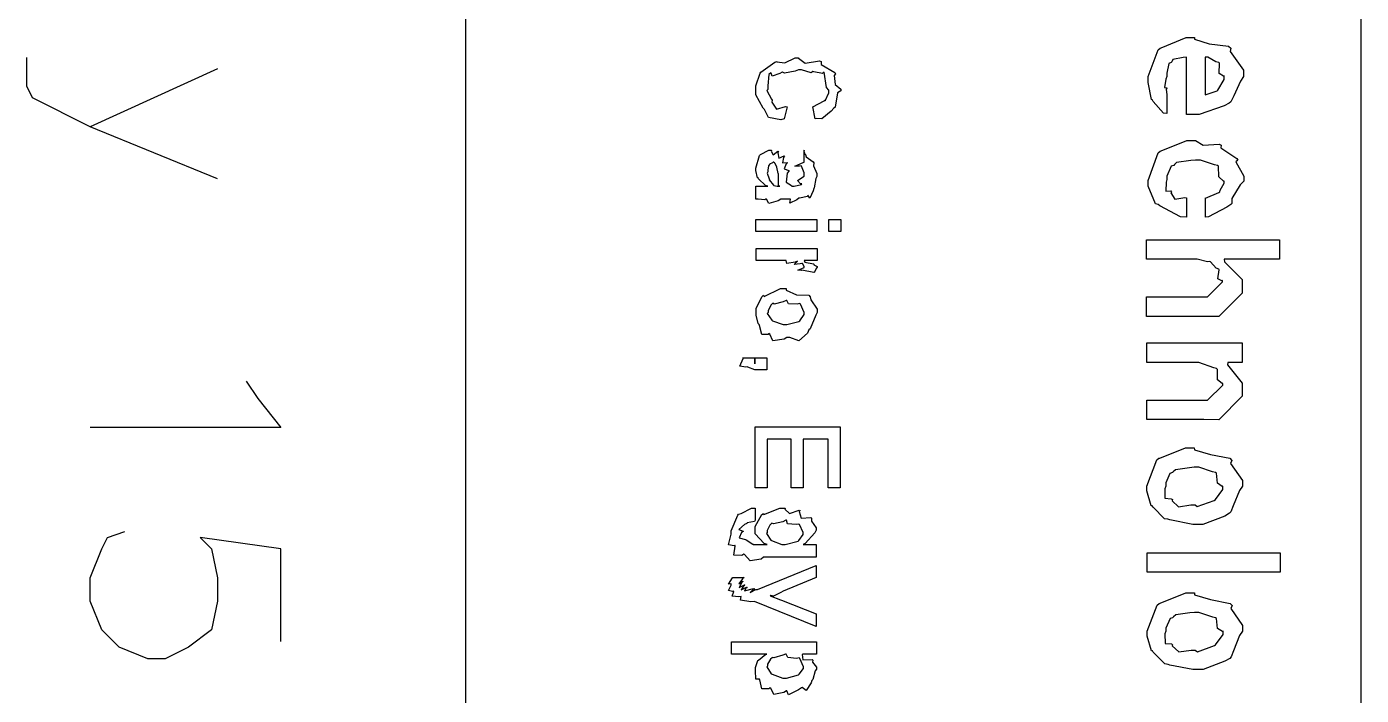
# Model space of a CAD drawing. Extents: x 0.2 to 11.6, y 0.3 to 16.2.
# Drawn here: x 1.4933 to 1.8783, y 1.4578 to 1.6505 of the extents above; entities that cross this region are included whole.
import ezdxf

# ---------------------------------------------------------------- set-up
doc = ezdxf.new("R2010")
doc.units = 0
doc.header["$MEASUREMENT"] = 0

msp = doc.modelspace()

# ---------------------------------------------------------------- linework, layer by layer
at = {"color": 0}
for p, q in [((1.62001, 0.531685), (1.62001, 4.18001)), ((1.87831, 0.513346), (1.87831, 4.18001)), ((1.81679, 1.63613), (1.81967, 1.64388)), ((1.81967, 1.64388), (1.82026, 1.64436)), ((1.82026, 1.64436), (1.82058, 1.64442)), ((1.82058, 1.64442), (1.82781, 1.6474)), ((1.82781, 1.6474), (1.83024, 1.6474)), ((1.83024, 1.6474), (1.83024, 1.64697)), ((1.83024, 1.64697), (1.83447, 1.64561)), ((1.83447, 1.64561), (1.84, 1.64492)), ((1.84, 1.64492), (1.84065, 1.64436)), ((1.84065, 1.64436), (1.84044, 1.64339)), ((1.49333, 1.63336), (1.49333, 1.64165)), ((1.70514, 1.63743), (1.70915, 1.64029)), ((1.70915, 1.64029), (1.70969, 1.64046)), ((1.70969, 1.64046), (1.70969, 1.6404)), ((1.70969, 1.6404), (1.71203, 1.64014)), ((1.71203, 1.64014), (1.71496, 1.64154)), ((1.71496, 1.64154), (1.71599, 1.64154)), ((1.71599, 1.64154), (1.71593, 1.64143)), ((1.71593, 1.64143), (1.71787, 1.64003)), ((1.71787, 1.64003), (1.722, 1.64068)), ((1.722, 1.64068), (1.7225, 1.64046)), ((1.7225, 1.64046), (1.7225, 1.6396)), ((1.82351, 1.64025), (1.82281, 1.63992)), ((1.82362, 1.6404), (1.82351, 1.64025)), ((1.82394, 1.64106), (1.82362, 1.6404)), ((1.82688, 1.64165), (1.82394, 1.64106)), ((1.82785, 1.64176), (1.82688, 1.64165)), ((1.82785, 1.62526), (1.82785, 1.64176)), ((1.83328, 1.64176), (1.83328, 1.63092)), ((1.83404, 1.64176), (1.83328, 1.64176)), ((1.83328, 1.64176), (1.83328, 1.64176)), ((1.83637, 1.6404), (1.83404, 1.64176)), ((1.83718, 1.64025), (1.83637, 1.6404)), ((1.8374, 1.63997), (1.83718, 1.64025)), ((1.84044, 1.64339), (1.84435, 1.63796)), ((1.54833, 1.63835), (1.51167, 1.62169)), ((1.70361, 1.63351), (1.70486, 1.6371)), ((1.70486, 1.6371), (1.70514, 1.63743)), ((1.70514, 1.63743), (1.70514, 1.63743)), ((1.70742, 1.63678), (1.70708, 1.63351)), ((1.70796, 1.63721), (1.70742, 1.63678)), ((1.70806, 1.63715), (1.70796, 1.63721)), ((1.70833, 1.63628), (1.70806, 1.63715)), ((1.71056, 1.63704), (1.70833, 1.63628)), ((1.71121, 1.63742), (1.71056, 1.63704)), ((1.71132, 1.63747), (1.71121, 1.63742)), ((1.71192, 1.6371), (1.71132, 1.63747)), ((1.715, 1.63775), (1.71192, 1.6371)), ((1.71599, 1.63807), (1.715, 1.63775)), ((1.71685, 1.63807), (1.71599, 1.63807)), ((1.71957, 1.63721), (1.71685, 1.63807)), ((1.72011, 1.63764), (1.71957, 1.63721)), ((1.72043, 1.63753), (1.72011, 1.63764)), ((1.72293, 1.63704), (1.72043, 1.63753)), ((1.7225, 1.6396), (1.7264, 1.63737)), ((1.72336, 1.63742), (1.72293, 1.63704)), ((1.72407, 1.63303), (1.72336, 1.63742)), ((1.72336, 1.63742), (1.72336, 1.63742)), ((1.72661, 1.63699), (1.72624, 1.63644)), ((1.72624, 1.63644), (1.72656, 1.63385)), ((1.7264, 1.63737), (1.72661, 1.63699)), ((1.82281, 1.63992), (1.82221, 1.6371)), ((1.82221, 1.6371), (1.82221, 1.63613)), ((1.83729, 1.63704), (1.8374, 1.63997)), ((1.8386, 1.63628), (1.83729, 1.63704)), ((1.83871, 1.63633), (1.8386, 1.63628)), ((1.83871, 1.63531), (1.83871, 1.63633)), ((1.84435, 1.63796), (1.84435, 1.63613)), ((1.49501, 1.62999), (1.49333, 1.63336)), ((1.70361, 1.63221), (1.70361, 1.63351)), ((1.70708, 1.63243), (1.70682, 1.63217)), ((1.70708, 1.63351), (1.70708, 1.63243)), ((1.72467, 1.63221), (1.72407, 1.63303)), ((1.72656, 1.63385), (1.72814, 1.63249)), ((1.72814, 1.63249), (1.72814, 1.632)), ((1.81679, 1.63449), (1.81679, 1.63613)), ((1.81679, 1.63613), (1.81679, 1.63613)), ((1.81776, 1.6295), (1.81679, 1.63449)), ((1.82194, 1.63542), (1.8215, 1.63297)), ((1.8215, 1.63297), (1.82221, 1.63292)), ((1.82221, 1.63613), (1.82194, 1.63542)), ((1.82221, 1.63286), (1.822, 1.63249)), ((1.822, 1.63249), (1.82221, 1.63092)), ((1.82221, 1.63292), (1.82221, 1.63286)), ((1.83697, 1.63222), (1.83871, 1.63531)), ((1.84347, 1.63487), (1.84158, 1.63058)), ((1.84435, 1.63613), (1.84347, 1.63487)), ((1.51167, 1.62169), (1.49501, 1.62999)), ((1.70361, 1.63092), (1.70361, 1.63221)), ((1.70578, 1.627), (1.70361, 1.63092)), ((1.70682, 1.63217), (1.70817, 1.62961)), ((1.70817, 1.62961), (1.70839, 1.62939)), ((1.70839, 1.62939), (1.70828, 1.62879)), ((1.70828, 1.62879), (1.70958, 1.62679)), ((1.72011, 1.62744), (1.72336, 1.62918)), ((1.72336, 1.62918), (1.72358, 1.62939)), ((1.72358, 1.62939), (1.72353, 1.62939)), ((1.72353, 1.62939), (1.72364, 1.62918)), ((1.72364, 1.62918), (1.72467, 1.63146)), ((1.72467, 1.63146), (1.72467, 1.63221)), ((1.72721, 1.63146), (1.72651, 1.62733)), ((1.72814, 1.632), (1.72721, 1.63146)), ((1.81808, 1.62939), (1.81776, 1.6295)), ((1.81831, 1.62896), (1.81808, 1.62939)), ((1.82129, 1.62565), (1.81831, 1.62896)), ((1.82221, 1.63092), (1.82221, 1.62549)), ((1.82221, 1.63092), (1.82221, 1.63092)), ((1.82221, 1.63092), (1.82221, 1.63092)), ((1.83328, 1.63092), (1.83675, 1.63206)), ((1.83328, 1.63092), (1.83328, 1.63092)), ((1.83675, 1.63206), (1.83697, 1.63222)), ((1.83697, 1.63222), (1.83697, 1.63222)), ((1.84022, 1.62853), (1.83876, 1.62771)), ((1.84065, 1.6289), (1.84022, 1.62853)), ((1.84158, 1.63058), (1.84065, 1.6289)), ((1.70611, 1.62668), (1.70578, 1.627)), ((1.70578, 1.627), (1.70578, 1.627)), ((1.70731, 1.62435), (1.70611, 1.62668)), ((1.70958, 1.62679), (1.71224, 1.62754)), ((1.71272, 1.62744), (1.71186, 1.62397)), ((1.71224, 1.62754), (1.71272, 1.62744)), ((1.71272, 1.62744), (1.71272, 1.62744)), ((1.72076, 1.62397), (1.72011, 1.62744)), ((1.72011, 1.62744), (1.72011, 1.62744)), ((1.72542, 1.62619), (1.72271, 1.62397)), ((1.72618, 1.627), (1.72542, 1.62619)), ((1.72651, 1.62733), (1.72618, 1.627)), ((1.82221, 1.62549), (1.82129, 1.62565)), ((1.82807, 1.62526), (1.82785, 1.62526)), ((1.82883, 1.62526), (1.82807, 1.62526)), ((1.82915, 1.62526), (1.82883, 1.62526)), ((1.83154, 1.62526), (1.82915, 1.62526)), ((1.83876, 1.62771), (1.83154, 1.62526)), ((1.54833, 1.60667), (1.51167, 1.62169)), ((1.71083, 1.62369), (1.70731, 1.62435)), ((1.71186, 1.62397), (1.71083, 1.62369)), ((1.72119, 1.62407), (1.72076, 1.62397)), ((1.72271, 1.62397), (1.72119, 1.62407)), ((1.82058, 1.61475), (1.82801, 1.61774)), ((1.82801, 1.61774), (1.83051, 1.61774)), ((1.83051, 1.61774), (1.83051, 1.61774)), ((1.83051, 1.61774), (1.83268, 1.61637)), ((1.70367, 1.60975), (1.70475, 1.61344)), ((1.70475, 1.61344), (1.70497, 1.61365)), ((1.70497, 1.61365), (1.70742, 1.61496)), ((1.70497, 1.61365), (1.70497, 1.61365)), ((1.70742, 1.61496), (1.70822, 1.61496)), ((1.70822, 1.61496), (1.70811, 1.61469)), ((1.70811, 1.61469), (1.70865, 1.61361)), ((1.70865, 1.61361), (1.71001, 1.61464)), ((1.71001, 1.61464), (1.71018, 1.61453)), ((1.71018, 1.61453), (1.71001, 1.61415)), ((1.71001, 1.61415), (1.71029, 1.61268)), ((1.71029, 1.61268), (1.71181, 1.61333)), ((1.71192, 1.61322), (1.71164, 1.61285)), ((1.71181, 1.61333), (1.71192, 1.61322)), ((1.71756, 1.61496), (1.7175, 1.61469)), ((1.7175, 1.61469), (1.71778, 1.61376)), ((1.71756, 1.61149), (1.71756, 1.61496)), ((1.71778, 1.61376), (1.71799, 1.61365)), ((1.71799, 1.61365), (1.71815, 1.61301)), ((1.81685, 1.60622), (1.81972, 1.61415)), ((1.81972, 1.61415), (1.82032, 1.61469)), ((1.82032, 1.61469), (1.82058, 1.61475)), ((1.83268, 1.61637), (1.83735, 1.61664)), ((1.83735, 1.61664), (1.83789, 1.61643)), ((1.83789, 1.61643), (1.83783, 1.61561)), ((1.83783, 1.61561), (1.84239, 1.61257)), ((1.70367, 1.6091), (1.70367, 1.60975)), ((1.70367, 1.60975), (1.70367, 1.60975)), ((1.70731, 1.61046), (1.70714, 1.60915)), ((1.70757, 1.61083), (1.70731, 1.61046)), ((1.70762, 1.61094), (1.70757, 1.61083)), ((1.70844, 1.61128), (1.70762, 1.61094)), ((1.70865, 1.61149), (1.70844, 1.61128)), ((1.70871, 1.61149), (1.70865, 1.61149)), ((1.70904, 1.61128), (1.70871, 1.61149)), ((1.7091, 1.61128), (1.70904, 1.61128)), ((1.70915, 1.61122), (1.7091, 1.61128)), ((1.70975, 1.61018), (1.70915, 1.61122)), ((1.70975, 1.61008), (1.70975, 1.61018)), ((1.70975, 1.61018), (1.70975, 1.61018)), ((1.71012, 1.60824), (1.70975, 1.61008)), ((1.71164, 1.61285), (1.71138, 1.61128)), ((1.71138, 1.61128), (1.71272, 1.61137)), ((1.7124, 1.611), (1.71181, 1.60954)), ((1.71181, 1.60954), (1.71317, 1.6091)), ((1.71278, 1.61126), (1.7124, 1.611)), ((1.71272, 1.61137), (1.71278, 1.61126)), ((1.7149, 1.61029), (1.71729, 1.61143)), ((1.71625, 1.61029), (1.7149, 1.61029)), ((1.71669, 1.6104), (1.71625, 1.61029)), ((1.71679, 1.61029), (1.71669, 1.6104)), ((1.71756, 1.60844), (1.71679, 1.61029)), ((1.71729, 1.61143), (1.71756, 1.61149)), ((1.71815, 1.61301), (1.72021, 1.61154)), ((1.72021, 1.61154), (1.72037, 1.61126)), ((1.72037, 1.61126), (1.72026, 1.61046)), ((1.72026, 1.61046), (1.72125, 1.60818)), ((1.82346, 1.61031), (1.82226, 1.60742)), ((1.82422, 1.61057), (1.82346, 1.61031)), ((1.82443, 1.61079), (1.82422, 1.61057)), ((1.82503, 1.61139), (1.82443, 1.61079)), ((1.8291, 1.61193), (1.82503, 1.61139)), ((1.83051, 1.61208), (1.8291, 1.61193)), ((1.83188, 1.61208), (1.83051, 1.61208)), ((1.83594, 1.61074), (1.83188, 1.61208)), ((1.83681, 1.61057), (1.83594, 1.61074)), ((1.83712, 1.61031), (1.83681, 1.61057)), ((1.83724, 1.60726), (1.83712, 1.61031)), ((1.84267, 1.61208), (1.84212, 1.61154)), ((1.84212, 1.61154), (1.8444, 1.60742)), ((1.84239, 1.61257), (1.84267, 1.61208)), ((1.70415, 1.60699), (1.70367, 1.6091)), ((1.70432, 1.60693), (1.70415, 1.60699)), ((1.70443, 1.60671), (1.70432, 1.60693)), ((1.70649, 1.60476), (1.70443, 1.60671)), ((1.70714, 1.60867), (1.70692, 1.60835)), ((1.70692, 1.60835), (1.70746, 1.60667)), ((1.70714, 1.60915), (1.70714, 1.60867)), ((1.70746, 1.60667), (1.70757, 1.6065)), ((1.70757, 1.6065), (1.70747, 1.60639)), ((1.70747, 1.60639), (1.70876, 1.60488)), ((1.71018, 1.60824), (1.71012, 1.60824)), ((1.71018, 1.60781), (1.71018, 1.60824)), ((1.71024, 1.60465), (1.71018, 1.60781)), ((1.71272, 1.60835), (1.7124, 1.60574)), ((1.7124, 1.60574), (1.71397, 1.60476)), ((1.71322, 1.60889), (1.71272, 1.60835)), ((1.71317, 1.6091), (1.71322, 1.60889)), ((1.71571, 1.60622), (1.71756, 1.60742)), ((1.71658, 1.60525), (1.71571, 1.60622)), ((1.71756, 1.60781), (1.71756, 1.60844)), ((1.71756, 1.60742), (1.71756, 1.60781)), ((1.72092, 1.60676), (1.72049, 1.60411)), ((1.72125, 1.60736), (1.72092, 1.60676)), ((1.72125, 1.60818), (1.72125, 1.60736)), ((1.81685, 1.60454), (1.81685, 1.60622)), ((1.81685, 1.60622), (1.81685, 1.60622)), ((1.822, 1.60568), (1.82189, 1.60314)), ((1.82226, 1.60644), (1.822, 1.60568)), ((1.82226, 1.60742), (1.82226, 1.60644)), ((1.8386, 1.60596), (1.83724, 1.60726)), ((1.83757, 1.60346), (1.83876, 1.60542)), ((1.83876, 1.60601), (1.8386, 1.60596)), ((1.83876, 1.60542), (1.83876, 1.60601)), ((1.8444, 1.60601), (1.84338, 1.60493)), ((1.8444, 1.60742), (1.8444, 1.60601)), ((1.70367, 1.60086), (1.70367, 1.60454)), ((1.70367, 1.60454), (1.70454, 1.60454)), ((1.70454, 1.60454), (1.70649, 1.60454)), ((1.70714, 1.60454), (1.70649, 1.60476)), ((1.70649, 1.60454), (1.70714, 1.60454)), ((1.70714, 1.60454), (1.70714, 1.60454)), ((1.70876, 1.60488), (1.70888, 1.60476)), ((1.70888, 1.60476), (1.70888, 1.60476)), ((1.70888, 1.60476), (1.70985, 1.60454)), ((1.70985, 1.60454), (1.71018, 1.60454)), ((1.71018, 1.60454), (1.71061, 1.60454)), ((1.71061, 1.60454), (1.71024, 1.60465)), ((1.71061, 1.60454), (1.71061, 1.60454)), ((1.71397, 1.60476), (1.71408, 1.60454)), ((1.71408, 1.60454), (1.71408, 1.60454)), ((1.71408, 1.60454), (1.71474, 1.60454)), ((1.71474, 1.60454), (1.71679, 1.60508)), ((1.71474, 1.60454), (1.71474, 1.60454)), ((1.71474, 1.60454), (1.71474, 1.60454)), ((1.71853, 1.60161), (1.71625, 1.60112)), ((1.7169, 1.60519), (1.71658, 1.60525)), ((1.71679, 1.60508), (1.7169, 1.60519)), ((1.71864, 1.60194), (1.71853, 1.60161)), ((1.71924, 1.60112), (1.71864, 1.60194)), ((1.71864, 1.60194), (1.71864, 1.60194)), ((1.72017, 1.60319), (1.71924, 1.60112)), ((1.72037, 1.60389), (1.72017, 1.60319)), ((1.72049, 1.60411), (1.72037, 1.60389)), ((1.81896, 1.59944), (1.81685, 1.60454)), ((1.82189, 1.60314), (1.82335, 1.60319)), ((1.82335, 1.60319), (1.82357, 1.60297)), ((1.82357, 1.60297), (1.8234, 1.6026)), ((1.8234, 1.6026), (1.82454, 1.60086)), ((1.83339, 1.60112), (1.83724, 1.60275)), ((1.83724, 1.60275), (1.83746, 1.60297)), ((1.83746, 1.60297), (1.83757, 1.60346)), ((1.83746, 1.60297), (1.83746, 1.60297)), ((1.84338, 1.60493), (1.84099, 1.60097)), ((1.70432, 1.60086), (1.70367, 1.60086)), ((1.70628, 1.60058), (1.70432, 1.60086)), ((1.70649, 1.60086), (1.70628, 1.60058)), ((1.70671, 1.60086), (1.70649, 1.60086)), ((1.70742, 1.59961), (1.70671, 1.60086)), ((1.71012, 1.60036), (1.70742, 1.59961)), ((1.71083, 1.60086), (1.71012, 1.60036)), ((1.71365, 1.60086), (1.71083, 1.60086)), ((1.71343, 1.59967), (1.71365, 1.60086)), ((1.71544, 1.60064), (1.71343, 1.59967)), ((1.71365, 1.60086), (1.71365, 1.60086)), ((1.71604, 1.60107), (1.71544, 1.60064)), ((1.71625, 1.60112), (1.71604, 1.60107)), ((1.81967, 1.59928), (1.81896, 1.59944)), ((1.82015, 1.59885), (1.81967, 1.59928)), ((1.82611, 1.59575), (1.82015, 1.59885)), ((1.82454, 1.60086), (1.82742, 1.60129)), ((1.82742, 1.60129), (1.8279, 1.60124)), ((1.8279, 1.60124), (1.8279, 1.5956)), ((1.8279, 1.60124), (1.8279, 1.60124)), ((1.83333, 1.5956), (1.83333, 1.60124)), ((1.83333, 1.60124), (1.83339, 1.60112)), ((1.83951, 1.59853), (1.83421, 1.59576)), ((1.84071, 1.59928), (1.83951, 1.59853)), ((1.84093, 1.59961), (1.84071, 1.59928)), ((1.84099, 1.60097), (1.84093, 1.59961)), ((1.70367, 1.595), (1.72125, 1.595)), ((1.70367, 1.59153), (1.70367, 1.595)), ((1.70367, 1.595), (1.70367, 1.595)), ((1.72125, 1.595), (1.72125, 1.59153)), ((1.72472, 1.595), (1.72819, 1.595)), ((1.72472, 1.59153), (1.72472, 1.595)), ((1.72472, 1.595), (1.72472, 1.595)), ((1.72819, 1.595), (1.72819, 1.59153)), ((1.8279, 1.5956), (1.82611, 1.59575)), ((1.83421, 1.59576), (1.83333, 1.5956)), ((1.72125, 1.59153), (1.70367, 1.59153)), ((1.72819, 1.59153), (1.72472, 1.59153)), ((1.70372, 1.58664), (1.72131, 1.58664)), ((1.70372, 1.58317), (1.70372, 1.58664)), ((1.70372, 1.58664), (1.70372, 1.58664)), ((1.72131, 1.58664), (1.72131, 1.58317)), ((1.81635, 1.58914), (1.85476, 1.58914)), ((1.81635, 1.5835), (1.81635, 1.58914)), ((1.81635, 1.58914), (1.81635, 1.58914)), ((1.85476, 1.58914), (1.85476, 1.5835)), ((1.7124, 1.58317), (1.70372, 1.58317)), ((1.71257, 1.58231), (1.7124, 1.58317)), ((1.7124, 1.58317), (1.7124, 1.58317)), ((1.71496, 1.58268), (1.71257, 1.58231)), ((1.71474, 1.58197), (1.71565, 1.58294)), ((1.71565, 1.58294), (1.71496, 1.58268)), ((1.71565, 1.58294), (1.71565, 1.58294)), ((1.71696, 1.58231), (1.71642, 1.58214)), ((1.71707, 1.58225), (1.71696, 1.58231)), ((1.72131, 1.58317), (1.71761, 1.58317)), ((1.71761, 1.58317), (1.71783, 1.58268)), ((1.71783, 1.58268), (1.72032, 1.58219)), ((1.83003, 1.5835), (1.81635, 1.5835)), ((1.831, 1.5835), (1.83003, 1.5835)), ((1.83393, 1.58279), (1.831, 1.5835)), ((1.83458, 1.58285), (1.83393, 1.58279)), ((1.83485, 1.58274), (1.83458, 1.58285)), ((1.83643, 1.58094), (1.83485, 1.58274)), ((1.85476, 1.5835), (1.83871, 1.5835)), ((1.83871, 1.5835), (1.83886, 1.58279)), ((1.83886, 1.58279), (1.84392, 1.57764)), ((1.71642, 1.58214), (1.71474, 1.58197)), ((1.71576, 1.58035), (1.71761, 1.58117)), ((1.71669, 1.58029), (1.71576, 1.58035)), ((1.71696, 1.58035), (1.71669, 1.58029)), ((1.72043, 1.57969), (1.71696, 1.58035)), ((1.71761, 1.58143), (1.71707, 1.58225)), ((1.71761, 1.58117), (1.71761, 1.58143)), ((1.71761, 1.58143), (1.71761, 1.58143)), ((1.72032, 1.58219), (1.72043, 1.58208)), ((1.72043, 1.58208), (1.72037, 1.58192)), ((1.72037, 1.58192), (1.72131, 1.58143)), ((1.72054, 1.57981), (1.72043, 1.57969)), ((1.72108, 1.58083), (1.72054, 1.57981)), ((1.72131, 1.58122), (1.72108, 1.58083)), ((1.72131, 1.58143), (1.72131, 1.58122)), ((1.83718, 1.58067), (1.83643, 1.58094)), ((1.83697, 1.57781), (1.83735, 1.58046)), ((1.83735, 1.58046), (1.83718, 1.58067)), ((1.70606, 1.57281), (1.71078, 1.57508)), ((1.71078, 1.57508), (1.7124, 1.57508)), ((1.7124, 1.57508), (1.7124, 1.5746)), ((1.7124, 1.57508), (1.7124, 1.57508)), ((1.7124, 1.5746), (1.71539, 1.57324)), ((1.83393, 1.57264), (1.83826, 1.57699)), ((1.83811, 1.57731), (1.83697, 1.57781)), ((1.83826, 1.57742), (1.83811, 1.57731)), ((1.83826, 1.57699), (1.83826, 1.57742)), ((1.84392, 1.57764), (1.84392, 1.5759)), ((1.84392, 1.5759), (1.84392, 1.57374)), ((1.70372, 1.56939), (1.70551, 1.57281)), ((1.70551, 1.57281), (1.70589, 1.57314)), ((1.70589, 1.57314), (1.70606, 1.57281)), ((1.7085, 1.57075), (1.70801, 1.57026)), ((1.70856, 1.57081), (1.7085, 1.57075)), ((1.70899, 1.57058), (1.70856, 1.57081)), ((1.71158, 1.57124), (1.70899, 1.57058)), ((1.7124, 1.57161), (1.71158, 1.57124)), ((1.71257, 1.57161), (1.7124, 1.57161)), ((1.7124, 1.57161), (1.7124, 1.57161)), ((1.71306, 1.57069), (1.71257, 1.57161)), ((1.71539, 1.57324), (1.71897, 1.57314)), ((1.71631, 1.57075), (1.71556, 1.57058)), ((1.71653, 1.57058), (1.71631, 1.57075)), ((1.71897, 1.57314), (1.71935, 1.57269)), ((1.71935, 1.57269), (1.71951, 1.57178)), ((1.71951, 1.57178), (1.72131, 1.56907)), ((1.81635, 1.567), (1.81635, 1.57264)), ((1.81635, 1.57264), (1.83219, 1.57264)), ((1.83219, 1.57264), (1.83393, 1.57264)), ((1.84392, 1.57374), (1.83718, 1.567)), ((1.70372, 1.56814), (1.70372, 1.56939)), ((1.70372, 1.56739), (1.70372, 1.56814)), ((1.70437, 1.56494), (1.70372, 1.56739)), ((1.70719, 1.56814), (1.70697, 1.56788)), ((1.70697, 1.56788), (1.70828, 1.56592)), ((1.70801, 1.57026), (1.70719, 1.56868)), ((1.70719, 1.56868), (1.70719, 1.56814)), ((1.71556, 1.57058), (1.71306, 1.57069)), ((1.71631, 1.56575), (1.71761, 1.56754)), ((1.71761, 1.56814), (1.71653, 1.57058)), ((1.71761, 1.56754), (1.71761, 1.56814)), ((1.71761, 1.56814), (1.71761, 1.56814)), ((1.72097, 1.56739), (1.71929, 1.56347)), ((1.72131, 1.56814), (1.72097, 1.56739)), ((1.72131, 1.56907), (1.72131, 1.56814)), ((1.83328, 1.567), (1.81635, 1.567)), ((1.83718, 1.567), (1.83328, 1.567)), ((1.70458, 1.56467), (1.70437, 1.56494)), ((1.70475, 1.5644), (1.70458, 1.56467)), ((1.70535, 1.56179), (1.70475, 1.5644)), ((1.70828, 1.56592), (1.7085, 1.56575)), ((1.7085, 1.56575), (1.7085, 1.56575)), ((1.7085, 1.56575), (1.71158, 1.56467)), ((1.71158, 1.56467), (1.71262, 1.56467)), ((1.71262, 1.56467), (1.7161, 1.5656)), ((1.71262, 1.56467), (1.71262, 1.56467)), ((1.7161, 1.5656), (1.71631, 1.56575)), ((1.71631, 1.56575), (1.71631, 1.56575)), ((1.71892, 1.56315), (1.71858, 1.56222)), ((1.71929, 1.56347), (1.71892, 1.56315)), ((1.70719, 1.56179), (1.70535, 1.56179)), ((1.70742, 1.56207), (1.70719, 1.56179)), ((1.70774, 1.5619), (1.70742, 1.56207)), ((1.70856, 1.56), (1.70774, 1.5619)), ((1.71181, 1.56049), (1.70856, 1.56)), ((1.71262, 1.56099), (1.71181, 1.56049)), ((1.71343, 1.56099), (1.71262, 1.56099)), ((1.71604, 1.56), (1.71343, 1.56099)), ((1.71858, 1.56222), (1.71604, 1.56)), ((1.8164, 1.5594), (1.84397, 1.5594)), ((1.8164, 1.55376), (1.8164, 1.5594)), ((1.8164, 1.5594), (1.8164, 1.5594)), ((1.84397, 1.5594), (1.84397, 1.55376)), ((1.699, 1.55268), (1.69997, 1.55485)), ((1.70079, 1.55235), (1.699, 1.55268)), ((1.69997, 1.55485), (1.69993, 1.55513)), ((1.69993, 1.55513), (1.7034, 1.55513)), ((1.70122, 1.55251), (1.70079, 1.55235)), ((1.70133, 1.5524), (1.70122, 1.55251)), ((1.7034, 1.55165), (1.70133, 1.5524)), ((1.7034, 1.55513), (1.70687, 1.55513)), ((1.7034, 1.55513), (1.7034, 1.55479)), ((1.7034, 1.55339), (1.7034, 1.55513)), ((1.7034, 1.55513), (1.7034, 1.55513)), ((1.7034, 1.55479), (1.7034, 1.55408)), ((1.7034, 1.55408), (1.7034, 1.55382)), ((1.7034, 1.55382), (1.7034, 1.55371)), ((1.7034, 1.55371), (1.7034, 1.55339)), ((1.7034, 1.55339), (1.7034, 1.55339)), ((1.70687, 1.55165), (1.7034, 1.55165)), ((1.7034, 1.55165), (1.7034, 1.55165)), ((1.70687, 1.55513), (1.70687, 1.55165)), ((1.83008, 1.55376), (1.8164, 1.55376)), ((1.83149, 1.55376), (1.83008, 1.55376)), ((1.83578, 1.55225), (1.83149, 1.55376)), ((1.83658, 1.55203), (1.83578, 1.55225)), ((1.83686, 1.55176), (1.83658, 1.55203)), ((1.83686, 1.54878), (1.83686, 1.55176)), ((1.83985, 1.55376), (1.83974, 1.55311)), ((1.83974, 1.55311), (1.84397, 1.54775)), ((1.84397, 1.55376), (1.83985, 1.55376)), ((1.55664, 1.54833), (1.56, 1.54335)), ((1.83817, 1.54764), (1.83686, 1.54878)), ((1.83832, 1.54769), (1.83817, 1.54764)), ((1.83832, 1.54725), (1.83832, 1.54769)), ((1.84397, 1.54775), (1.84397, 1.54596)), ((1.83399, 1.54292), (1.83832, 1.54725)), ((1.84397, 1.544), (1.83724, 1.53726)), ((1.84397, 1.54596), (1.84397, 1.544)), ((1.56, 1.54335), (1.56668, 1.535)), ((1.8164, 1.53728), (1.8164, 1.54292)), ((1.8164, 1.54292), (1.8316, 1.54292)), ((1.8316, 1.54292), (1.83399, 1.54292)), ((1.8329, 1.53728), (1.8164, 1.53728)), ((1.83724, 1.53726), (1.8329, 1.53728)), ((1.56668, 1.535), (1.51167, 1.535)), ((1.70344, 1.53515), (1.72797, 1.53515)), ((1.70344, 1.51758), (1.70344, 1.53515)), ((1.70344, 1.53515), (1.70344, 1.53515)), ((1.72797, 1.53515), (1.72797, 1.51758)), ((1.71386, 1.53168), (1.70692, 1.53168)), ((1.70692, 1.53168), (1.70692, 1.51758)), ((1.71386, 1.51758), (1.71386, 1.53168)), ((1.7245, 1.53168), (1.71733, 1.53168)), ((1.71733, 1.53168), (1.71733, 1.51758)), ((1.7245, 1.51758), (1.7245, 1.53168)), ((1.82021, 1.52621), (1.82764, 1.52918)), ((1.82764, 1.52918), (1.83014, 1.52919)), ((1.83014, 1.52919), (1.83018, 1.5286)), ((1.83014, 1.52919), (1.83014, 1.52919)), ((1.83018, 1.5286), (1.83479, 1.52724)), ((1.81646, 1.51813), (1.81933, 1.52567)), ((1.81933, 1.52567), (1.81993, 1.52615)), ((1.81993, 1.52615), (1.82021, 1.52621)), ((1.83479, 1.52724), (1.84039, 1.52615)), ((1.84039, 1.52615), (1.84099, 1.5255)), ((1.84099, 1.5255), (1.8406, 1.52463)), ((1.8406, 1.52463), (1.84403, 1.51975)), ((1.82308, 1.52175), (1.82189, 1.51904)), ((1.82383, 1.52203), (1.82308, 1.52175)), ((1.82406, 1.52225), (1.82383, 1.52203)), ((1.82476, 1.52283), (1.82406, 1.52225)), ((1.82878, 1.52339), (1.82476, 1.52283)), ((1.83014, 1.52354), (1.82878, 1.52339)), ((1.83143, 1.52354), (1.83014, 1.52354)), ((1.83014, 1.52354), (1.83014, 1.52354)), ((1.83539, 1.52219), (1.83143, 1.52354)), ((1.83621, 1.52203), (1.83539, 1.52219)), ((1.83653, 1.52181), (1.83621, 1.52203)), ((1.83681, 1.51893), (1.83653, 1.52181)), ((1.70692, 1.51758), (1.70344, 1.51758)), ((1.71733, 1.51758), (1.71386, 1.51758)), ((1.72797, 1.51758), (1.7245, 1.51758)), ((1.81646, 1.51671), (1.81646, 1.51813)), ((1.81646, 1.51813), (1.81646, 1.51813)), ((1.82189, 1.51813), (1.82161, 1.51736)), ((1.82161, 1.51736), (1.82167, 1.5146)), ((1.82189, 1.51904), (1.82189, 1.51813)), ((1.83621, 1.51421), (1.83838, 1.51714)), ((1.83822, 1.51801), (1.83681, 1.51893)), ((1.83838, 1.51813), (1.83822, 1.51801)), ((1.83838, 1.51714), (1.83838, 1.51813)), ((1.84315, 1.51687), (1.84136, 1.51242)), ((1.84403, 1.51813), (1.84315, 1.51687)), ((1.84403, 1.51975), (1.84403, 1.51813)), ((1.81771, 1.51247), (1.81646, 1.51671)), ((1.82167, 1.5146), (1.82351, 1.51449)), ((1.82351, 1.51449), (1.82383, 1.51421)), ((1.82383, 1.51421), (1.82374, 1.51389)), ((1.82374, 1.51389), (1.82557, 1.51215)), ((1.831, 1.51221), (1.83589, 1.514)), ((1.83589, 1.514), (1.83621, 1.51421)), ((1.83621, 1.51421), (1.83621, 1.51421)), ((1.6965, 1.50521), (1.69846, 1.50971)), ((1.69846, 1.50971), (1.69868, 1.50999)), ((1.69868, 1.50999), (1.69938, 1.51019)), ((1.69868, 1.50999), (1.69868, 1.50999)), ((1.69938, 1.51019), (1.70242, 1.51172)), ((1.70242, 1.51172), (1.70344, 1.51172)), ((1.70344, 1.51172), (1.70344, 1.50825)), ((1.70344, 1.51172), (1.70344, 1.51172)), ((1.70344, 1.50646), (1.7054, 1.50993)), ((1.7054, 1.50993), (1.70583, 1.51019)), ((1.70583, 1.51019), (1.70594, 1.50993)), ((1.70594, 1.50993), (1.71056, 1.51172)), ((1.71056, 1.51172), (1.71213, 1.51172)), ((1.71213, 1.51172), (1.71203, 1.5115)), ((1.71203, 1.5115), (1.71332, 1.51025)), ((1.71332, 1.51025), (1.71614, 1.51118)), ((1.71614, 1.51118), (1.71647, 1.51107)), ((1.71647, 1.51107), (1.71619, 1.51079)), ((1.71619, 1.51079), (1.71669, 1.5089)), ((1.81799, 1.51247), (1.81771, 1.51247)), ((1.81825, 1.51204), (1.81799, 1.51247)), ((1.82156, 1.50868), (1.81825, 1.51204)), ((1.82557, 1.51215), (1.82915, 1.51269)), ((1.82915, 1.51269), (1.83035, 1.51269)), ((1.83035, 1.51269), (1.831, 1.51221)), ((1.83892, 1.50949), (1.83263, 1.50706)), ((1.84033, 1.51031), (1.83892, 1.50949)), ((1.84071, 1.51069), (1.84033, 1.51031)), ((1.84136, 1.51242), (1.84071, 1.51069)), ((1.70042, 1.50706), (1.69878, 1.50564)), ((1.69878, 1.50564), (1.69997, 1.50515)), ((1.70107, 1.50737), (1.70042, 1.50706)), ((1.70117, 1.50749), (1.70107, 1.50737)), ((1.70324, 1.50788), (1.70117, 1.50749)), ((1.70344, 1.50825), (1.70324, 1.50788)), ((1.70344, 1.50521), (1.70344, 1.50646)), ((1.70774, 1.50689), (1.70692, 1.50532)), ((1.70692, 1.50532), (1.70692, 1.50478)), ((1.70822, 1.50737), (1.70774, 1.50689)), ((1.70828, 1.50743), (1.70822, 1.50737)), ((1.70876, 1.50722), (1.70828, 1.50743)), ((1.71149, 1.50786), (1.70876, 1.50722)), ((1.71235, 1.50825), (1.71149, 1.50786)), ((1.71246, 1.50825), (1.71235, 1.50825)), ((1.71235, 1.50825), (1.71235, 1.50825)), ((1.71283, 1.50726), (1.71246, 1.50825)), ((1.71528, 1.507), (1.71283, 1.50726)), ((1.71604, 1.50717), (1.71528, 1.507)), ((1.71625, 1.507), (1.71604, 1.50717)), ((1.71733, 1.50478), (1.71625, 1.507)), ((1.71669, 1.5089), (1.71951, 1.50911)), ((1.71951, 1.50911), (1.71972, 1.5089)), ((1.71972, 1.5089), (1.71972, 1.50803)), ((1.71972, 1.50803), (1.72103, 1.50608)), ((1.72103, 1.50543), (1.72071, 1.50467)), ((1.72103, 1.50608), (1.72103, 1.50543)), ((1.82254, 1.50857), (1.82156, 1.50868)), ((1.82303, 1.50836), (1.82254, 1.50857)), ((1.82969, 1.50706), (1.82303, 1.50836)), ((1.83057, 1.50706), (1.82969, 1.50706)), ((1.83263, 1.50706), (1.83057, 1.50706)), ((1.51497, 1.5), (1.51665, 1.50331)), ((1.51665, 1.50331), (1.52165, 1.50499)), ((1.56668, 1.5), (1.54335, 1.50331)), ((1.54335, 1.50331), (1.54665, 1.5)), ((1.69575, 1.50119), (1.6965, 1.50424)), ((1.6965, 1.50424), (1.6965, 1.50521)), ((1.6965, 1.50521), (1.6965, 1.50521)), ((1.69954, 1.50478), (1.69889, 1.50319)), ((1.69889, 1.50319), (1.70068, 1.50276)), ((1.69997, 1.50499), (1.69954, 1.50478)), ((1.69997, 1.50515), (1.69997, 1.50499)), ((1.70068, 1.50276), (1.70085, 1.50261)), ((1.70085, 1.50261), (1.70085, 1.50261)), ((1.70085, 1.50261), (1.70275, 1.5014)), ((1.70344, 1.50435), (1.70344, 1.50521)), ((1.70606, 1.50157), (1.70344, 1.50435)), ((1.70692, 1.50131), (1.70606, 1.50157)), ((1.70692, 1.50478), (1.70671, 1.5045)), ((1.70671, 1.5045), (1.70801, 1.50256)), ((1.70801, 1.50256), (1.70822, 1.50239)), ((1.70822, 1.50239), (1.70822, 1.50239)), ((1.70822, 1.50239), (1.71115, 1.50131)), ((1.71213, 1.50131), (1.71582, 1.50222)), ((1.71582, 1.50222), (1.71604, 1.50239)), ((1.71604, 1.50239), (1.71733, 1.50418)), ((1.71604, 1.50239), (1.71604, 1.50239)), ((1.71733, 1.50418), (1.71733, 1.50478)), ((1.71733, 1.50478), (1.71733, 1.50478)), ((1.71793, 1.50157), (1.71733, 1.50131)), ((1.72071, 1.50467), (1.71793, 1.50157)), ((1.51167, 1.49164), (1.51497, 1.5)), ((1.54665, 1.5), (1.54833, 1.49164)), ((1.56668, 1.47331), (1.56668, 1.5)), ((1.69737, 1.50092), (1.69575, 1.50119)), ((1.69732, 1.49821), (1.69769, 1.50081)), ((1.69965, 1.49815), (1.69732, 1.49821)), ((1.6976, 1.50108), (1.69737, 1.50092)), ((1.69769, 1.50081), (1.6976, 1.50108)), ((1.70019, 1.49849), (1.69965, 1.49815)), ((1.70042, 1.49838), (1.70019, 1.49849)), ((1.70204, 1.49658), (1.70042, 1.49838)), ((1.70275, 1.5014), (1.70301, 1.50131)), ((1.70296, 1.50131), (1.70285, 1.50131)), ((1.70285, 1.50131), (1.70589, 1.50131)), ((1.70301, 1.50131), (1.70296, 1.50131)), ((1.70583, 1.49761), (1.70518, 1.49701)), ((1.72103, 1.49761), (1.70583, 1.49761)), ((1.70589, 1.50131), (1.70692, 1.50131)), ((1.71115, 1.50131), (1.71213, 1.50131)), ((1.71213, 1.50131), (1.71213, 1.50131)), ((1.71733, 1.50131), (1.72103, 1.50131)), ((1.72103, 1.50131), (1.72103, 1.49761)), ((1.81651, 1.49892), (1.85493, 1.49892)), ((1.81651, 1.49328), (1.81651, 1.49892)), ((1.81651, 1.49892), (1.81651, 1.49892)), ((1.85493, 1.49892), (1.85493, 1.49328)), ((1.70518, 1.49701), (1.70204, 1.49658)), ((1.70415, 1.48828), (1.72108, 1.49522)), ((1.72108, 1.49522), (1.72108, 1.49175)), ((1.51167, 1.48497), (1.51167, 1.49164)), ((1.54833, 1.49164), (1.54833, 1.48497)), ((1.69581, 1.48985), (1.69689, 1.49164)), ((1.69646, 1.48992), (1.69581, 1.48985)), ((1.69656, 1.49001), (1.69646, 1.48992)), ((1.69656, 1.48953), (1.69656, 1.49001)), ((1.69689, 1.49164), (1.697, 1.49175)), ((1.697, 1.49175), (1.70025, 1.49175)), ((1.697, 1.49175), (1.697, 1.49175)), ((1.69982, 1.49137), (1.69874, 1.4899)), ((1.69874, 1.4899), (1.70003, 1.49067)), ((1.69965, 1.49035), (1.69883, 1.48893)), ((1.70003, 1.49067), (1.69965, 1.49035)), ((1.70025, 1.49175), (1.69982, 1.49137)), ((1.70003, 1.49067), (1.70003, 1.49067)), ((1.72108, 1.49175), (1.71153, 1.48785)), ((1.85493, 1.49328), (1.81651, 1.49328)), ((1.69575, 1.48807), (1.69656, 1.48953)), ((1.69694, 1.48774), (1.69575, 1.48807)), ((1.69683, 1.48643), (1.69732, 1.48774)), ((1.69878, 1.48617), (1.69683, 1.48643)), ((1.69721, 1.48785), (1.69694, 1.48774)), ((1.69732, 1.48774), (1.69721, 1.48785)), ((1.69938, 1.48633), (1.69878, 1.48617)), ((1.69883, 1.48893), (1.70036, 1.48969)), ((1.69922, 1.48525), (1.69943, 1.48633)), ((1.70014, 1.48931), (1.69938, 1.48822)), ((1.69938, 1.48822), (1.70101, 1.48899)), ((1.69943, 1.48633), (1.69938, 1.48633)), ((1.70047, 1.48958), (1.70014, 1.48931)), ((1.70036, 1.48969), (1.70047, 1.48958)), ((1.70085, 1.48876), (1.70042, 1.4879)), ((1.70042, 1.4879), (1.70296, 1.48861)), ((1.70111, 1.48893), (1.70085, 1.48876)), ((1.70101, 1.48899), (1.70111, 1.48893)), ((1.7029, 1.48833), (1.70199, 1.48747)), ((1.70199, 1.48747), (1.70361, 1.48828)), ((1.70329, 1.4885), (1.7029, 1.48833)), ((1.70296, 1.48861), (1.70329, 1.4885)), ((1.70361, 1.48828), (1.70415, 1.48828)), ((1.70785, 1.48654), (1.70779, 1.48649)), ((1.70779, 1.48649), (1.71078, 1.48535)), ((1.70801, 1.4866), (1.70785, 1.48654)), ((1.70871, 1.48639), (1.70801, 1.4866)), ((1.71089, 1.48742), (1.70871, 1.48639)), ((1.71153, 1.48785), (1.71089, 1.48742)), ((1.82026, 1.48438), (1.82769, 1.48736)), ((1.82769, 1.48736), (1.83018, 1.48736)), ((1.83018, 1.48736), (1.83024, 1.48676)), ((1.83018, 1.48736), (1.83018, 1.48736)), ((1.83024, 1.48676), (1.83485, 1.4854)), ((1.51497, 1.47667), (1.51167, 1.48497)), ((1.54833, 1.48497), (1.54665, 1.47667)), ((1.70226, 1.48475), (1.69922, 1.48525)), ((1.70329, 1.48481), (1.70226, 1.48475)), ((1.72108, 1.47765), (1.70329, 1.48481)), ((1.71078, 1.48535), (1.7111, 1.48525)), ((1.7111, 1.48525), (1.72108, 1.48133)), ((1.81651, 1.47629), (1.81939, 1.48383)), ((1.81939, 1.48383), (1.81999, 1.48432)), ((1.81999, 1.48432), (1.82026, 1.48438)), ((1.83485, 1.4854), (1.84044, 1.48432)), ((1.84044, 1.48432), (1.84104, 1.48367)), ((1.84104, 1.48367), (1.84065, 1.48281)), ((1.84065, 1.48281), (1.84407, 1.47792)), ((1.72108, 1.48133), (1.72108, 1.47765)), ((1.82314, 1.47993), (1.82194, 1.47721)), ((1.82389, 1.48019), (1.82314, 1.47993)), ((1.82411, 1.48042), (1.82389, 1.48019)), ((1.82482, 1.48101), (1.82411, 1.48042)), ((1.82883, 1.48156), (1.82482, 1.48101)), ((1.83018, 1.48172), (1.82883, 1.48156)), ((1.83149, 1.48172), (1.83018, 1.48172)), ((1.83018, 1.48172), (1.83018, 1.48172)), ((1.83544, 1.48036), (1.83149, 1.48172)), ((1.83626, 1.48019), (1.83544, 1.48036)), ((1.83658, 1.47999), (1.83626, 1.48019)), ((1.83686, 1.47711), (1.83658, 1.47999)), ((1.52001, 1.47168), (1.51497, 1.47667)), ((1.54665, 1.47667), (1.53999, 1.47168)), ((1.81651, 1.47488), (1.81651, 1.47629)), ((1.81651, 1.47629), (1.81651, 1.47629)), ((1.81776, 1.47065), (1.81651, 1.47488)), ((1.82194, 1.47629), (1.82167, 1.47553)), ((1.82167, 1.47553), (1.82172, 1.47276)), ((1.82194, 1.47721), (1.82194, 1.47629)), ((1.83626, 1.47239), (1.83843, 1.47532)), ((1.83826, 1.47618), (1.83686, 1.47711)), ((1.83843, 1.47629), (1.83826, 1.47618)), ((1.83843, 1.47532), (1.83843, 1.47629)), ((1.84321, 1.47504), (1.84142, 1.4706)), ((1.84407, 1.47629), (1.84321, 1.47504)), ((1.84407, 1.47792), (1.84407, 1.47629)), ((1.52832, 1.46832), (1.52001, 1.47168)), ((1.53999, 1.47168), (1.53331, 1.46832)), ((1.69661, 1.47319), (1.72114, 1.47319)), ((1.69661, 1.46972), (1.69661, 1.47319)), ((1.69661, 1.47319), (1.69661, 1.47319)), ((1.72114, 1.47319), (1.72114, 1.46972)), ((1.81803, 1.47065), (1.81776, 1.47065)), ((1.81831, 1.47021), (1.81803, 1.47065)), ((1.82172, 1.47276), (1.82357, 1.47265)), ((1.82357, 1.47265), (1.82389, 1.47239)), ((1.82389, 1.47239), (1.82379, 1.47206)), ((1.82379, 1.47206), (1.82563, 1.47032)), ((1.82563, 1.47032), (1.82921, 1.47086)), ((1.82921, 1.47086), (1.8304, 1.47086)), ((1.8304, 1.47086), (1.83106, 1.47037)), ((1.83106, 1.47037), (1.83594, 1.47217)), ((1.83594, 1.47217), (1.83626, 1.47239)), ((1.83626, 1.47239), (1.83626, 1.47239)), ((1.53331, 1.46832), (1.52832, 1.46832)), ((1.70682, 1.46972), (1.69661, 1.46972)), ((1.70356, 1.46582), (1.70426, 1.46783)), ((1.70426, 1.46783), (1.70443, 1.46799)), ((1.70443, 1.46799), (1.70654, 1.46963)), ((1.70443, 1.46799), (1.70443, 1.46799)), ((1.70654, 1.46963), (1.70682, 1.46972)), ((1.70785, 1.46821), (1.70703, 1.46675)), ((1.70833, 1.46864), (1.70785, 1.46821)), ((1.70839, 1.46869), (1.70833, 1.46864)), ((1.70882, 1.46864), (1.70839, 1.46869)), ((1.71143, 1.46935), (1.70882, 1.46864)), ((1.71224, 1.46972), (1.71143, 1.46935)), ((1.7124, 1.46972), (1.71224, 1.46972)), ((1.71224, 1.46972), (1.71224, 1.46972)), ((1.71289, 1.46875), (1.7124, 1.46972)), ((1.71539, 1.46847), (1.71289, 1.46875)), ((1.71615, 1.46864), (1.71539, 1.46847)), ((1.71636, 1.46847), (1.71615, 1.46864)), ((1.71744, 1.46604), (1.71636, 1.46847)), ((1.71724, 1.46972), (1.71701, 1.46957)), ((1.71701, 1.46957), (1.71718, 1.46804)), ((1.71718, 1.46804), (1.71989, 1.46815)), ((1.72114, 1.46972), (1.71724, 1.46972)), ((1.71989, 1.46815), (1.72006, 1.46799)), ((1.72006, 1.46799), (1.72, 1.46739)), ((1.72, 1.46739), (1.72114, 1.46593)), ((1.82161, 1.46685), (1.81831, 1.47021)), ((1.8226, 1.46674), (1.82161, 1.46685)), ((1.83897, 1.46767), (1.83268, 1.46522)), ((1.84039, 1.46847), (1.83897, 1.46767)), ((1.84076, 1.46886), (1.84039, 1.46847)), ((1.84142, 1.4706), (1.84076, 1.46886)), ((1.70356, 1.465), (1.70356, 1.46582)), ((1.70356, 1.46582), (1.70356, 1.46582)), ((1.70367, 1.46246), (1.70356, 1.465)), ((1.70703, 1.46625), (1.70682, 1.46599)), ((1.70682, 1.46599), (1.70811, 1.46403)), ((1.70703, 1.46675), (1.70703, 1.46625)), ((1.70811, 1.46403), (1.70833, 1.46386)), ((1.70833, 1.46386), (1.70833, 1.46386)), ((1.70833, 1.46386), (1.71143, 1.46278)), ((1.71246, 1.46278), (1.71593, 1.46371)), ((1.71593, 1.46371), (1.71614, 1.46386)), ((1.71614, 1.46386), (1.71744, 1.4655)), ((1.71614, 1.46386), (1.71614, 1.46386)), ((1.71744, 1.4655), (1.71744, 1.46604)), ((1.71744, 1.46604), (1.71744, 1.46604)), ((1.72081, 1.4649), (1.72006, 1.4624)), ((1.72114, 1.46539), (1.72081, 1.4649)), ((1.72114, 1.46593), (1.72114, 1.46539)), ((1.82308, 1.46653), (1.8226, 1.46674)), ((1.82975, 1.46522), (1.82308, 1.46653)), ((1.83062, 1.46522), (1.82975, 1.46522)), ((1.83268, 1.46522), (1.83062, 1.46522)), ((1.70458, 1.46251), (1.70367, 1.46246)), ((1.70464, 1.46257), (1.70458, 1.46251)), ((1.70481, 1.46229), (1.70464, 1.46257)), ((1.7054, 1.45969), (1.70481, 1.46229)), ((1.70742, 1.45969), (1.7054, 1.45969)), ((1.70768, 1.45996), (1.70742, 1.45969)), ((1.70801, 1.45986), (1.70768, 1.45996)), ((1.70882, 1.45806), (1.70801, 1.45986)), ((1.71143, 1.46278), (1.71246, 1.46278)), ((1.71246, 1.4591), (1.71169, 1.45861)), ((1.71246, 1.46278), (1.71246, 1.46278)), ((1.71257, 1.4591), (1.71246, 1.4591)), ((1.71306, 1.45796), (1.71257, 1.4591)), ((1.71593, 1.45936), (1.71306, 1.45796)), ((1.71679, 1.45996), (1.71593, 1.45936)), ((1.71701, 1.46007), (1.71679, 1.45996)), ((1.71821, 1.45921), (1.71701, 1.46007)), ((1.71961, 1.46138), (1.71821, 1.45921)), ((1.71983, 1.46213), (1.71961, 1.46138)), ((1.72006, 1.4624), (1.71983, 1.46213)), ((1.71169, 1.45861), (1.70882, 1.45806))]:
    msp.add_line(p, q, dxfattribs=at)

doc.saveas('drawing.dxf')
